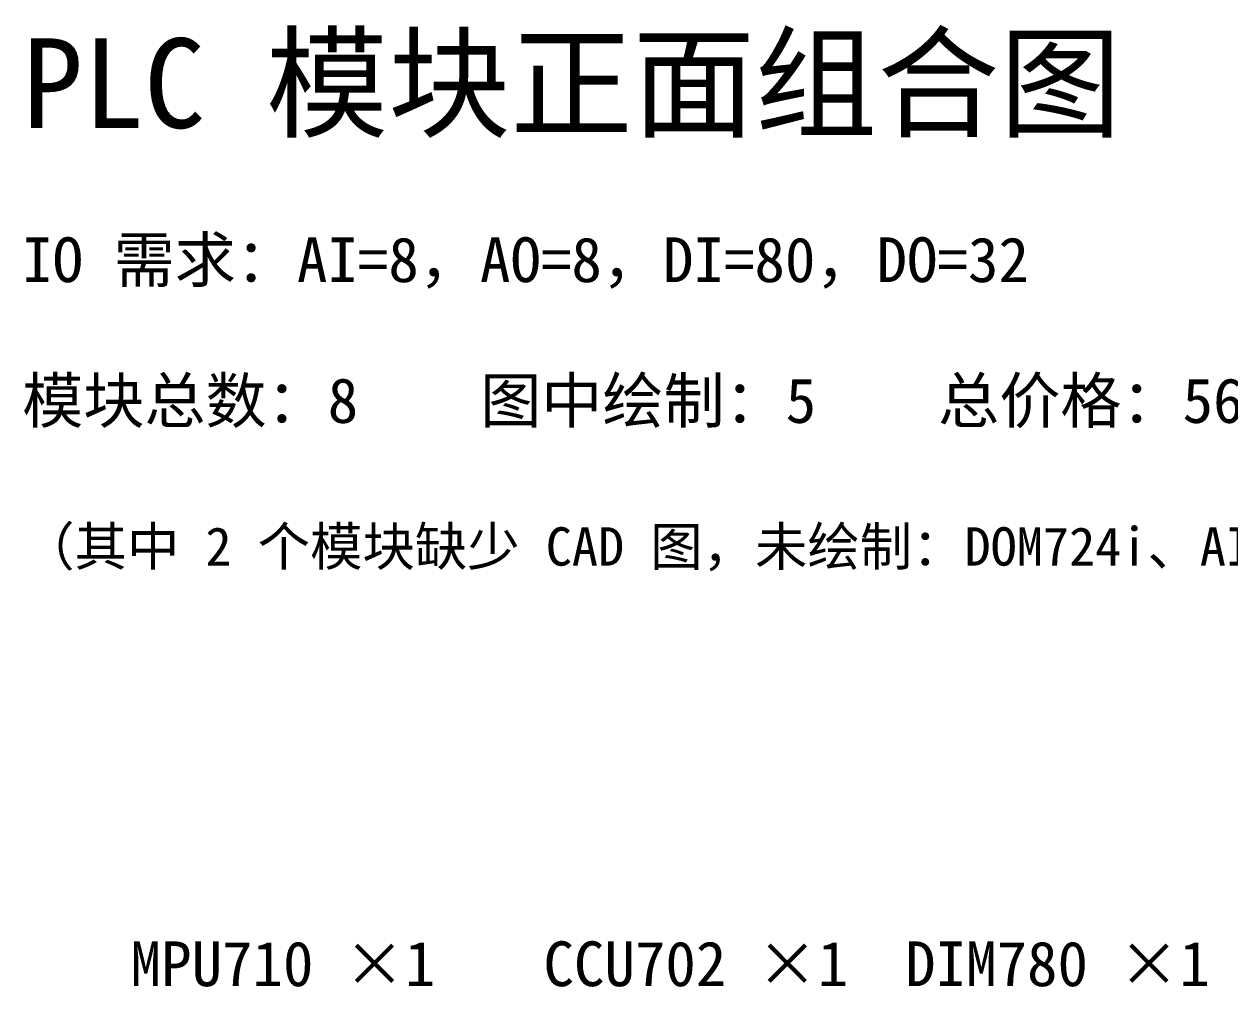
# Model space of a CAD drawing. Header units: millimetres. Extents: x 40 to 426, y -286 to 20.
# Drawn here: x 40.3 to 228.7, y -130 to 20.4 of the extents above; entities that cross this region are included whole.
import ezdxf
from ezdxf.enums import TextEntityAlignment as Align

# ---------------------------------------------------------------- set-up
doc = ezdxf.new("R2010")
doc.units = ezdxf.units.MM
doc.layers.add('TEXT_LABEL', color=7, linetype='Continuous')
doc.layers.add('TEXT_TITLE', color=7, linetype='Continuous')
doc.styles.add('HZ_TEXT', font='simsun.ttc')

msp = doc.modelspace()

# ---------------------------------------------------------------- texts
at = {"layer": 'TEXT_LABEL', "style": 'HZ_TEXT'}
for s, p in [('MPU710 ×1', (80.75, -132)), ('CCU702 ×1', (145.25, -132)), ('DIM780 ×1', (201.75, -132))]:
    msp.add_text(s, height=7, dxfattribs=at).set_placement(p, align=Align.BOTTOM_CENTER)
at = {"layer": 'TEXT_TITLE', "style": 'HZ_TEXT'}
for s, height, p in [('PLC 模块正面组合图  ——  CLI完整流程测试', 14, (40, 0)), ('IO 需求：AI=8，AO=8，DI=80，DO=32', 7, (40, -22)), ('模块总数：8    图中绘制：5    总价格：5649.29    生成时间：2026-09-23 16:19:28', 7, (40, -44)), ('（其中 2 个模块缺少 CAD 图，未绘制：DOM724i、AIV716）', 6, (40, -66))]:
    msp.add_text(s, height=height, dxfattribs=at).set_placement(p, align=Align.BOTTOM_LEFT)

doc.saveas('drawing.dxf')
